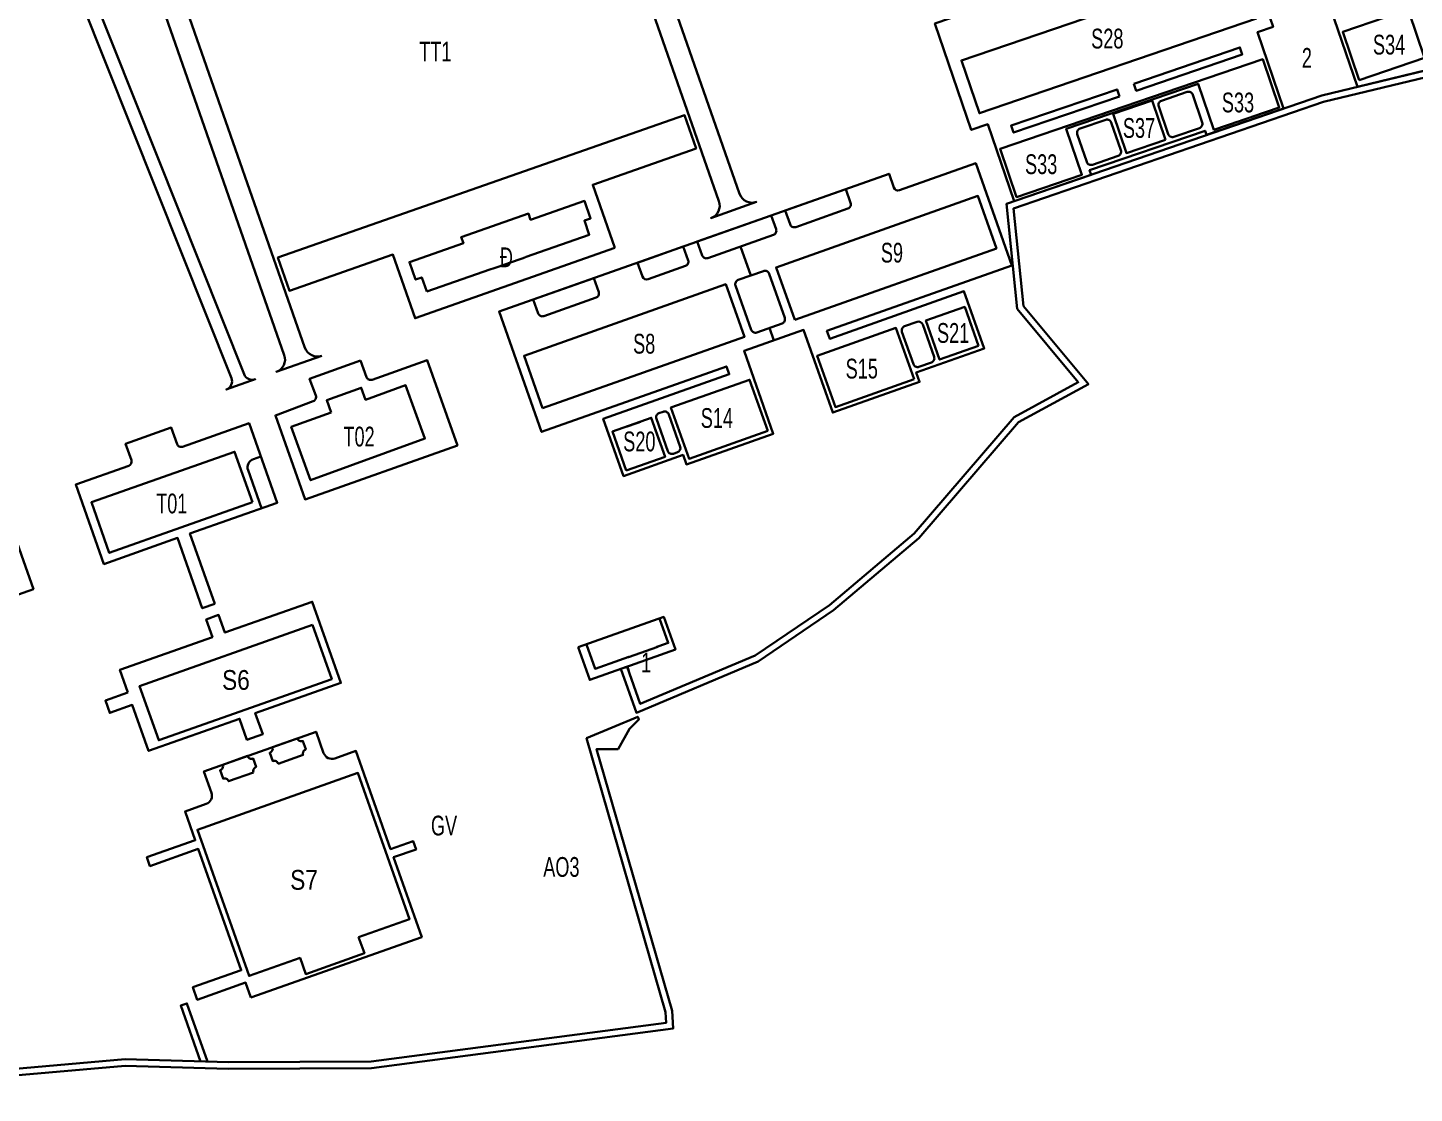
# Model space of a CAD drawing. Header units: inches. Extents: x 496359 to 501064, y 2374078 to 2377203.
# Drawn here: x 500499 to 500814.8, y 2374279.2 to 2374521.8 of the extents above; entities that cross this region are included whole.
import ezdxf
from ezdxf.enums import TextEntityAlignment as Align

# ---------------------------------------------------------------- set-up
doc = ezdxf.new("R2010")
doc.units = ezdxf.units.IN
doc.header["$MEASUREMENT"] = 0
for name, color, linetype, lineweight in [('EG Text2', 7, 'Continuous', 18), ('ISO', 252, 'Continuous', 20), ('LC Net dam 1', 30, 'Continuous', 30)]:
    doc.layers.add(name, color=color, linetype=linetype, lineweight=lineweight)
doc.styles.add('EG Hai', font='')
doc.styles.get('EG Hai').set_extended_font_data('.VnArial NarrowH')

msp = doc.modelspace()

# ---------------------------------------------------------------- linework, layer by layer
at = {"layer": 'LC Net dam 1'}
for p, q in [((500663.67, 2374465.37), (500661.34, 2374471.97)), ((500667.9, 2374453.42), (500668.9, 2374450.59))]:
    msp.add_line(p, q, dxfattribs=at)
for points in [[(500501.63, 2374544.05), (500510.13, 2374547.02, 0.426859), (500508.33, 2374543.08), (500548.28, 2374442.89, 0.402717), (500550.8, 2374441.74), (500544.2, 2374439.4, 0.425805), (500545.39, 2374442.03), (500505.4, 2374542.33, 0.40168)], [(500685.28, 2374485.06), (500671.49, 2374480.18), (500672.61, 2374477.02, 0.414214), (500673.89, 2374476.41), (500685.79, 2374480.62, 0.414214), (500686.4, 2374481.9)], [(500668.31, 2374479.06), (500651.47, 2374473.1), (500652.59, 2374469.94, 0.414214), (500653.86, 2374469.33), (500668.82, 2374474.62, 0.414214), (500669.43, 2374475.89)], [(500648.28, 2374471.97), (500637.87, 2374468.29), (500639, 2374465.13, 0.413623), (500640.27, 2374464.52), (500648.79, 2374467.54, 0.414214), (500649.4, 2374468.81)], [(500665.03, 2374452.4), (500670.78, 2374454.44, 0.414214), (500671.39, 2374455.71), (500667.83, 2374465.78, 0.414214), (500666.55, 2374466.39), (500660.8, 2374464.36, 0.414214), (500660.19, 2374463.08), (500663.75, 2374453.01, 0.414214)], [(500627.92, 2374464.77), (500614.13, 2374459.9), (500615.25, 2374456.73, 0.414214), (500616.53, 2374456.13), (500628.43, 2374460.33, 0.414214), (500629.04, 2374461.61)], [(500556.06, 2374354.22, 0.414214), (500554.79, 2374354.83), (500554.12, 2374356.72, 0.414214), (500554.73, 2374357.99), (500560.39, 2374360, 0.414214), (500561.66, 2374359.39), (500562.33, 2374357.5, 0.414214), (500561.72, 2374356.22)], [(500550.41, 2374352.22, -0.414214), (500551.02, 2374353.5), (500550.35, 2374355.38, -0.414214), (500549.07, 2374355.99), (500543.42, 2374353.99, -0.414214), (500542.81, 2374352.72), (500543.47, 2374350.83, -0.414214), (500544.75, 2374350.22)]]:
    msp.add_lwpolyline(points, format="xyb", close=True, dxfattribs=at)
msp.add_lwpolyline([(500460.5, 2374506.48), (500500.29, 2374393.98), (500463.64, 2374381.01), (500450.08, 2374419.34), (500450.93, 2374419.64), (500424.7, 2374493.81)], close=True, dxfattribs=at)
msp.add_lwpolyline([(500552.24, 2374412.37), (500549.18, 2374421.03, -0.414401), (500550.4, 2374423.58), (500552.08, 2374424.17)], format="xyb", dxfattribs=at)
msp.add_lwpolyline([(500538.33, 2374286.44), (500533.83, 2374299.16), (500535.24, 2374299.66), (500539.93, 2374286.39)], dxfattribs=at)

# ---------------------------------------------------------------- wipeouts: each hides what was drawn before it
at = {"ltscale": 500}
for points, z in [([(500741.95, 2374516.38), (500741.48, 2374516.93), (500741.23, 2374517.33), (500740.99, 2374517.82), (500740.82, 2374518.35), (500740.73, 2374518.84), (500740.7, 2374519.28), (500740.72, 2374519.81), (500740.78, 2374520.21), (500740.94, 2374520.79), (500741.06, 2374521.1), (500741.29, 2374521.53), (500741.55, 2374521.93), (500741.93, 2374522.37), (500742.34, 2374522.73), (500742.81, 2374523.04), (500743.26, 2374523.27), (500743.7, 2374523.43), (500744.09, 2374523.53), (500744.6, 2374523.6), (500745.03, 2374523.62), (500745.45, 2374523.59), (500745.99, 2374523.49), (500746.4, 2374523.36), (500746.78, 2374523.2), (500747.37, 2374522.85), (500747.63, 2374522.65), (500747.93, 2374522.38), (500748.18, 2374522.11), (500748.44, 2374521.76), (500748.69, 2374521.35), (500748.85, 2374521.01), (500748.98, 2374520.65), (500749.09, 2374520.2), (500749.15, 2374519.8), (500749.17, 2374519.22), (500749.11, 2374518.67), (500749.02, 2374518.23), (500748.9, 2374517.88), (500748.7, 2374517.44), (500748.48, 2374517.06), (500748.28, 2374516.77), (500747.94, 2374516.39), (500747.68, 2374516.15), (500747.27, 2374515.84), (500746.99, 2374515.67), (500746.74, 2374515.54), (500746.43, 2374515.42), (500746.09, 2374515.3), (500745.75, 2374515.22), (500745.41, 2374515.17), (500745.05, 2374515.14), (500744.77, 2374515.14), (500744.33, 2374515.18), (500743.97, 2374515.25), (500743.56, 2374515.37), (500743.17, 2374515.53), (500742.69, 2374515.78), (500742.47, 2374515.93), (500742.17, 2374516.17)], -316.38), ([(500588.92, 2374513.42), (500588.45, 2374513.97), (500588.2, 2374514.37), (500587.97, 2374514.87), (500587.8, 2374515.39), (500587.71, 2374515.89), (500587.67, 2374516.33), (500587.69, 2374516.85), (500587.75, 2374517.26), (500587.91, 2374517.83), (500588.04, 2374518.15), (500588.26, 2374518.58), (500588.53, 2374518.98), (500588.91, 2374519.42), (500589.31, 2374519.77), (500589.78, 2374520.09), (500590.24, 2374520.32), (500590.67, 2374520.48), (500591.07, 2374520.58), (500591.57, 2374520.65), (500592.01, 2374520.66), (500592.42, 2374520.63), (500592.96, 2374520.53), (500593.37, 2374520.4), (500593.75, 2374520.24), (500594.34, 2374519.9), (500594.6, 2374519.7), (500594.9, 2374519.43), (500595.15, 2374519.15), (500595.42, 2374518.8), (500595.66, 2374518.39), (500595.82, 2374518.05), (500595.95, 2374517.7), (500596.07, 2374517.25), (500596.13, 2374516.85), (500596.14, 2374516.27), (500596.09, 2374515.71), (500595.99, 2374515.28), (500595.87, 2374514.93), (500595.68, 2374514.48), (500595.46, 2374514.11), (500595.25, 2374513.82), (500594.91, 2374513.44), (500594.65, 2374513.19), (500594.24, 2374512.89), (500593.96, 2374512.72), (500593.71, 2374512.59), (500593.41, 2374512.46), (500593.06, 2374512.35), (500592.73, 2374512.27), (500592.38, 2374512.21), (500592.03, 2374512.19), (500591.74, 2374512.19), (500591.31, 2374512.23), (500590.94, 2374512.3), (500590.54, 2374512.42), (500590.14, 2374512.57), (500589.67, 2374512.83), (500589.45, 2374512.98), (500589.14, 2374513.22)], -292.38), ([(500806.11, 2374515), (500805.65, 2374515.55), (500805.39, 2374515.95), (500805.16, 2374516.44), (500804.99, 2374516.97), (500804.9, 2374517.46), (500804.86, 2374517.9), (500804.88, 2374518.43), (500804.95, 2374518.83), (500805.1, 2374519.41), (500805.23, 2374519.72), (500805.45, 2374520.15), (500805.72, 2374520.55), (500806.1, 2374520.99), (500806.5, 2374521.35), (500806.97, 2374521.66), (500807.43, 2374521.89), (500807.86, 2374522.05), (500808.26, 2374522.15), (500808.77, 2374522.22), (500809.2, 2374522.24), (500809.61, 2374522.21), (500810.15, 2374522.1), (500810.56, 2374521.98), (500810.95, 2374521.81), (500811.53, 2374521.47), (500811.79, 2374521.27), (500812.09, 2374521), (500812.35, 2374520.73), (500812.61, 2374520.38), (500812.86, 2374519.96), (500813.02, 2374519.62), (500813.14, 2374519.27), (500813.26, 2374518.82), (500813.32, 2374518.42), (500813.34, 2374517.84), (500813.28, 2374517.29), (500813.18, 2374516.85), (500813.07, 2374516.5), (500812.87, 2374516.06), (500812.65, 2374515.68), (500812.44, 2374515.39), (500812.1, 2374515.01), (500811.84, 2374514.77), (500811.43, 2374514.46), (500811.15, 2374514.29), (500810.9, 2374514.16), (500810.6, 2374514.03), (500810.25, 2374513.92), (500809.92, 2374513.84), (500809.57, 2374513.79), (500809.22, 2374513.76), (500808.93, 2374513.76), (500808.5, 2374513.8), (500808.13, 2374513.87), (500807.73, 2374513.99), (500807.34, 2374514.15), (500806.86, 2374514.4), (500806.64, 2374514.55), (500806.33, 2374514.79)], -316.38), ([(500787.4, 2374511.99), (500786.93, 2374512.54), (500786.68, 2374512.94), (500786.45, 2374513.43), (500786.28, 2374513.96), (500786.18, 2374514.45), (500786.15, 2374514.89), (500786.17, 2374515.42), (500786.23, 2374515.82), (500786.39, 2374516.4), (500786.52, 2374516.71), (500786.74, 2374517.15), (500787, 2374517.54), (500787.38, 2374517.98), (500787.79, 2374518.34), (500788.26, 2374518.66), (500788.72, 2374518.89), (500789.15, 2374519.04), (500789.55, 2374519.14), (500790.05, 2374519.22), (500790.48, 2374519.23), (500790.9, 2374519.2), (500791.44, 2374519.1), (500791.85, 2374518.97), (500792.23, 2374518.81), (500792.82, 2374518.46), (500793.08, 2374518.26), (500793.38, 2374517.99), (500793.63, 2374517.72), (500793.9, 2374517.37), (500794.14, 2374516.96), (500794.3, 2374516.62), (500794.43, 2374516.27), (500794.55, 2374515.81), (500794.61, 2374515.41), (500794.62, 2374514.83), (500794.57, 2374514.28), (500794.47, 2374513.85), (500794.35, 2374513.49), (500794.16, 2374513.05), (500793.94, 2374512.67), (500793.73, 2374512.38), (500793.39, 2374512), (500793.13, 2374511.76), (500792.72, 2374511.45), (500792.44, 2374511.28), (500792.19, 2374511.16), (500791.89, 2374511.03), (500791.54, 2374510.91), (500791.21, 2374510.83), (500790.86, 2374510.78), (500790.51, 2374510.75), (500790.22, 2374510.76), (500789.79, 2374510.8), (500789.42, 2374510.86), (500789.02, 2374510.98), (500788.62, 2374511.14), (500788.15, 2374511.39), (500787.93, 2374511.54), (500787.62, 2374511.78)], -292.38), ([(500771.71, 2374501.82), (500771.24, 2374502.37), (500770.99, 2374502.77), (500770.76, 2374503.27), (500770.59, 2374503.8), (500770.5, 2374504.29), (500770.46, 2374504.73), (500770.48, 2374505.26), (500770.54, 2374505.66), (500770.7, 2374506.23), (500770.83, 2374506.55), (500771.05, 2374506.98), (500771.32, 2374507.38), (500771.7, 2374507.82), (500772.1, 2374508.18), (500772.57, 2374508.49), (500773.03, 2374508.72), (500773.46, 2374508.88), (500773.86, 2374508.98), (500774.36, 2374509.05), (500774.8, 2374509.06), (500775.21, 2374509.03), (500775.75, 2374508.93), (500776.16, 2374508.81), (500776.54, 2374508.64), (500777.13, 2374508.3), (500777.39, 2374508.1), (500777.69, 2374507.83), (500777.94, 2374507.55), (500778.21, 2374507.2), (500778.45, 2374506.79), (500778.61, 2374506.45), (500778.74, 2374506.1), (500778.86, 2374505.65), (500778.92, 2374505.25), (500778.94, 2374504.67), (500778.88, 2374504.12), (500778.78, 2374503.68), (500778.67, 2374503.33), (500778.47, 2374502.89), (500778.25, 2374502.51), (500778.04, 2374502.22), (500777.7, 2374501.84), (500777.44, 2374501.59), (500777.03, 2374501.29), (500776.75, 2374501.12), (500776.5, 2374500.99), (500776.2, 2374500.86), (500775.85, 2374500.75), (500775.52, 2374500.67), (500775.17, 2374500.62), (500774.82, 2374500.59), (500774.53, 2374500.59), (500774.1, 2374500.63), (500773.73, 2374500.7), (500773.33, 2374500.82), (500772.93, 2374500.97), (500772.46, 2374501.23), (500772.24, 2374501.38), (500771.93, 2374501.62)], -24), ([(500749.16, 2374496.02), (500748.7, 2374496.57), (500748.45, 2374496.97), (500748.21, 2374497.46), (500748.04, 2374497.99), (500747.95, 2374498.48), (500747.92, 2374498.92), (500747.94, 2374499.45), (500748, 2374499.85), (500748.16, 2374500.43), (500748.28, 2374500.74), (500748.5, 2374501.18), (500748.77, 2374501.57), (500749.15, 2374502.01), (500749.55, 2374502.37), (500750.03, 2374502.69), (500750.48, 2374502.92), (500750.92, 2374503.08), (500751.31, 2374503.18), (500751.82, 2374503.25), (500752.25, 2374503.26), (500752.66, 2374503.23), (500753.2, 2374503.13), (500753.61, 2374503), (500754, 2374502.84), (500754.59, 2374502.49), (500754.85, 2374502.29), (500755.14, 2374502.02), (500755.4, 2374501.75), (500755.66, 2374501.4), (500755.91, 2374500.99), (500756.07, 2374500.65), (500756.19, 2374500.3), (500756.31, 2374499.84), (500756.37, 2374499.44), (500756.39, 2374498.86), (500756.33, 2374498.31), (500756.23, 2374497.88), (500756.12, 2374497.53), (500755.92, 2374497.08), (500755.7, 2374496.7), (500755.49, 2374496.41), (500755.16, 2374496.03), (500754.89, 2374495.79), (500754.49, 2374495.48), (500754.21, 2374495.31), (500753.96, 2374495.19), (500753.65, 2374495.06), (500753.3, 2374494.94), (500752.97, 2374494.86), (500752.62, 2374494.81), (500752.27, 2374494.78), (500751.98, 2374494.79), (500751.55, 2374494.83), (500751.19, 2374494.89), (500750.78, 2374495.01), (500750.39, 2374495.17), (500749.91, 2374495.43), (500749.69, 2374495.57), (500749.38, 2374495.81)], -292.38), ([(500726.88, 2374487.77), (500726.42, 2374488.32), (500726.17, 2374488.73), (500725.93, 2374489.22), (500725.76, 2374489.75), (500725.67, 2374490.24), (500725.64, 2374490.68), (500725.66, 2374491.21), (500725.72, 2374491.61), (500725.88, 2374492.19), (500726, 2374492.5), (500726.23, 2374492.93), (500726.49, 2374493.33), (500726.87, 2374493.77), (500727.28, 2374494.13), (500727.75, 2374494.44), (500728.2, 2374494.67), (500728.64, 2374494.83), (500729.03, 2374494.93), (500729.54, 2374495), (500729.97, 2374495.01), (500730.38, 2374494.99), (500730.92, 2374494.88), (500731.34, 2374494.76), (500731.72, 2374494.59), (500732.31, 2374494.25), (500732.57, 2374494.05), (500732.86, 2374493.78), (500733.12, 2374493.51), (500733.38, 2374493.16), (500733.63, 2374492.74), (500733.79, 2374492.4), (500733.92, 2374492.05), (500734.03, 2374491.6), (500734.09, 2374491.2), (500734.11, 2374490.62), (500734.05, 2374490.07), (500733.96, 2374489.63), (500733.84, 2374489.28), (500733.64, 2374488.84), (500733.42, 2374488.46), (500733.22, 2374488.17), (500732.88, 2374487.79), (500732.62, 2374487.55), (500732.21, 2374487.24), (500731.93, 2374487.07), (500731.68, 2374486.94), (500731.37, 2374486.81), (500731.03, 2374486.7), (500730.69, 2374486.62), (500730.34, 2374486.57), (500729.99, 2374486.54), (500729.71, 2374486.54), (500729.27, 2374486.58), (500728.91, 2374486.65), (500728.5, 2374486.77), (500728.11, 2374486.93), (500727.63, 2374487.18), (500727.41, 2374487.33), (500727.11, 2374487.57)], -24), ([(500605.09, 2374466.57), (500604.62, 2374467.12), (500604.37, 2374467.52), (500604.14, 2374468.01), (500603.97, 2374468.54), (500603.87, 2374469.03), (500603.84, 2374469.47), (500603.86, 2374470), (500603.92, 2374470.41), (500604.08, 2374470.98), (500604.2, 2374471.29), (500604.43, 2374471.73), (500604.69, 2374472.12), (500605.07, 2374472.56), (500605.48, 2374472.92), (500605.95, 2374473.24), (500606.4, 2374473.47), (500606.84, 2374473.63), (500607.23, 2374473.73), (500607.74, 2374473.8), (500608.17, 2374473.81), (500608.59, 2374473.78), (500609.13, 2374473.68), (500609.54, 2374473.55), (500609.92, 2374473.39), (500610.51, 2374473.04), (500610.77, 2374472.85), (500611.07, 2374472.58), (500611.32, 2374472.3), (500611.58, 2374471.95), (500611.83, 2374471.54), (500611.99, 2374471.2), (500612.12, 2374470.85), (500612.23, 2374470.4), (500612.29, 2374469.99), (500612.31, 2374469.41), (500612.25, 2374468.86), (500612.16, 2374468.43), (500612.04, 2374468.08), (500611.84, 2374467.63), (500611.62, 2374467.25), (500611.42, 2374466.97), (500611.08, 2374466.58), (500610.82, 2374466.34), (500610.41, 2374466.03), (500610.13, 2374465.87), (500609.88, 2374465.74), (500609.58, 2374465.61), (500609.23, 2374465.49), (500608.89, 2374465.41), (500608.55, 2374465.36), (500608.2, 2374465.34), (500607.91, 2374465.34), (500607.47, 2374465.38), (500607.11, 2374465.45), (500606.7, 2374465.56), (500606.31, 2374465.72), (500605.83, 2374465.98), (500605.61, 2374466.12), (500605.31, 2374466.36)], -317.03), ([(500693, 2374467.34), (500692.54, 2374467.89), (500692.29, 2374468.29), (500692.05, 2374468.79), (500691.88, 2374469.32), (500691.79, 2374469.81), (500691.76, 2374470.25), (500691.78, 2374470.78), (500691.84, 2374471.18), (500692, 2374471.75), (500692.12, 2374472.07), (500692.35, 2374472.5), (500692.61, 2374472.9), (500692.99, 2374473.34), (500693.4, 2374473.7), (500693.87, 2374474.01), (500694.32, 2374474.24), (500694.76, 2374474.4), (500695.15, 2374474.5), (500695.66, 2374474.57), (500696.09, 2374474.58), (500696.5, 2374474.55), (500697.04, 2374474.45), (500697.46, 2374474.33), (500697.84, 2374474.16), (500698.43, 2374473.82), (500698.69, 2374473.62), (500698.98, 2374473.35), (500699.24, 2374473.07), (500699.5, 2374472.72), (500699.75, 2374472.31), (500699.91, 2374471.97), (500700.04, 2374471.62), (500700.15, 2374471.17), (500700.21, 2374470.77), (500700.23, 2374470.19), (500700.17, 2374469.64), (500700.08, 2374469.2), (500699.96, 2374468.85), (500699.76, 2374468.41), (500699.54, 2374468.03), (500699.34, 2374467.74), (500699, 2374467.36), (500698.74, 2374467.11), (500698.33, 2374466.81), (500698.05, 2374466.64), (500697.8, 2374466.51), (500697.49, 2374466.38), (500697.15, 2374466.27), (500696.81, 2374466.19), (500696.46, 2374466.13), (500696.11, 2374466.11), (500695.83, 2374466.11), (500695.39, 2374466.15), (500695.03, 2374466.22), (500694.62, 2374466.34), (500694.23, 2374466.49), (500693.75, 2374466.75), (500693.53, 2374466.9), (500693.23, 2374467.14)], -266.72), ([(500706.84, 2374449.35), (500706.37, 2374449.9), (500706.12, 2374450.3), (500705.89, 2374450.79), (500705.72, 2374451.32), (500705.62, 2374451.81), (500705.59, 2374452.25), (500705.61, 2374452.78), (500705.67, 2374453.19), (500705.83, 2374453.76), (500705.95, 2374454.07), (500706.18, 2374454.51), (500706.44, 2374454.9), (500706.82, 2374455.34), (500707.23, 2374455.7), (500707.7, 2374456.02), (500708.16, 2374456.25), (500708.59, 2374456.41), (500708.98, 2374456.51), (500709.49, 2374456.58), (500709.92, 2374456.59), (500710.34, 2374456.56), (500710.88, 2374456.46), (500711.29, 2374456.33), (500711.67, 2374456.17), (500712.26, 2374455.82), (500712.52, 2374455.63), (500712.82, 2374455.36), (500713.07, 2374455.08), (500713.34, 2374454.73), (500713.58, 2374454.32), (500713.74, 2374453.98), (500713.87, 2374453.63), (500713.98, 2374453.17), (500714.04, 2374452.77), (500714.06, 2374452.19), (500714.01, 2374451.64), (500713.91, 2374451.21), (500713.79, 2374450.86), (500713.59, 2374450.41), (500713.37, 2374450.03), (500713.17, 2374449.75), (500712.83, 2374449.36), (500712.57, 2374449.12), (500712.16, 2374448.81), (500711.88, 2374448.64), (500711.63, 2374448.52), (500711.33, 2374448.39), (500710.98, 2374448.27), (500710.64, 2374448.19), (500710.3, 2374448.14), (500709.95, 2374448.12), (500709.66, 2374448.12), (500709.22, 2374448.16), (500708.86, 2374448.23), (500708.46, 2374448.34), (500708.06, 2374448.5), (500707.58, 2374448.76), (500707.36, 2374448.9), (500707.06, 2374449.14)], -292.38), ([(500636.47, 2374446.9), (500636.01, 2374447.45), (500635.75, 2374447.85), (500635.52, 2374448.35), (500635.35, 2374448.87), (500635.26, 2374449.37), (500635.22, 2374449.81), (500635.25, 2374450.33), (500635.31, 2374450.74), (500635.46, 2374451.31), (500635.59, 2374451.63), (500635.81, 2374452.06), (500636.08, 2374452.46), (500636.46, 2374452.9), (500636.86, 2374453.25), (500637.33, 2374453.57), (500637.79, 2374453.8), (500638.23, 2374453.96), (500638.62, 2374454.06), (500639.13, 2374454.13), (500639.56, 2374454.14), (500639.97, 2374454.11), (500640.51, 2374454.01), (500640.92, 2374453.88), (500641.31, 2374453.72), (500641.89, 2374453.38), (500642.15, 2374453.18), (500642.45, 2374452.91), (500642.71, 2374452.63), (500642.97, 2374452.28), (500643.22, 2374451.87), (500643.38, 2374451.53), (500643.5, 2374451.18), (500643.62, 2374450.73), (500643.68, 2374450.33), (500643.7, 2374449.75), (500643.64, 2374449.2), (500643.54, 2374448.76), (500643.43, 2374448.41), (500643.23, 2374447.96), (500643.01, 2374447.59), (500642.8, 2374447.3), (500642.47, 2374446.92), (500642.2, 2374446.67), (500641.79, 2374446.37), (500641.51, 2374446.2), (500641.26, 2374446.07), (500640.96, 2374445.94), (500640.61, 2374445.83), (500640.28, 2374445.75), (500639.93, 2374445.69), (500639.58, 2374445.67), (500639.29, 2374445.67), (500638.86, 2374445.71), (500638.5, 2374445.78), (500638.09, 2374445.9), (500637.7, 2374446.05), (500637.22, 2374446.31), (500637, 2374446.46), (500636.69, 2374446.7)], -292.38), ([(500686.03, 2374441.23), (500685.56, 2374441.78), (500685.31, 2374442.18), (500685.08, 2374442.68), (500684.91, 2374443.2), (500684.81, 2374443.7), (500684.78, 2374444.14), (500684.8, 2374444.67), (500684.86, 2374445.07), (500685.02, 2374445.64), (500685.14, 2374445.96), (500685.37, 2374446.39), (500685.63, 2374446.79), (500686.01, 2374447.23), (500686.42, 2374447.58), (500686.89, 2374447.9), (500687.34, 2374448.13), (500687.78, 2374448.29), (500688.17, 2374448.39), (500688.68, 2374448.46), (500689.11, 2374448.47), (500689.53, 2374448.44), (500690.07, 2374448.34), (500690.48, 2374448.21), (500690.86, 2374448.05), (500691.45, 2374447.71), (500691.71, 2374447.51), (500692.01, 2374447.24), (500692.26, 2374446.96), (500692.52, 2374446.61), (500692.77, 2374446.2), (500692.93, 2374445.86), (500693.06, 2374445.51), (500693.17, 2374445.06), (500693.23, 2374444.66), (500693.25, 2374444.08), (500693.19, 2374443.53), (500693.1, 2374443.09), (500692.98, 2374442.74), (500692.78, 2374442.3), (500692.56, 2374441.92), (500692.36, 2374441.63), (500692.02, 2374441.25), (500691.76, 2374441), (500691.35, 2374440.7), (500691.07, 2374440.53), (500690.82, 2374440.4), (500690.52, 2374440.27), (500690.17, 2374440.16), (500689.83, 2374440.08), (500689.49, 2374440.02), (500689.14, 2374440), (500688.85, 2374440), (500688.41, 2374440.04), (500688.05, 2374440.11), (500687.64, 2374440.23), (500687.25, 2374440.38), (500686.77, 2374440.64), (500686.55, 2374440.79), (500686.25, 2374441.03)], -316.38), ([(500653.03, 2374429.99), (500652.56, 2374430.54), (500652.31, 2374430.94), (500652.08, 2374431.44), (500651.91, 2374431.97), (500651.81, 2374432.46), (500651.78, 2374432.9), (500651.8, 2374433.43), (500651.86, 2374433.83), (500652.02, 2374434.41), (500652.14, 2374434.72), (500652.37, 2374435.15), (500652.63, 2374435.55), (500653.01, 2374435.99), (500653.42, 2374436.35), (500653.89, 2374436.66), (500654.35, 2374436.89), (500654.78, 2374437.05), (500655.17, 2374437.15), (500655.68, 2374437.22), (500656.11, 2374437.23), (500656.53, 2374437.21), (500657.07, 2374437.1), (500657.48, 2374436.98), (500657.86, 2374436.81), (500658.45, 2374436.47), (500658.71, 2374436.27), (500659.01, 2374436), (500659.26, 2374435.73), (500659.53, 2374435.38), (500659.77, 2374434.96), (500659.93, 2374434.62), (500660.06, 2374434.27), (500660.17, 2374433.82), (500660.23, 2374433.42), (500660.25, 2374432.84), (500660.2, 2374432.29), (500660.1, 2374431.85), (500659.98, 2374431.5), (500659.78, 2374431.06), (500659.56, 2374430.68), (500659.36, 2374430.39), (500659.02, 2374430.01), (500658.76, 2374429.77), (500658.35, 2374429.46), (500658.07, 2374429.29), (500657.82, 2374429.16), (500657.52, 2374429.03), (500657.17, 2374428.92), (500656.83, 2374428.84), (500656.49, 2374428.79), (500656.14, 2374428.76), (500655.85, 2374428.76), (500655.41, 2374428.8), (500655.05, 2374428.87), (500654.65, 2374428.99), (500654.25, 2374429.15), (500653.77, 2374429.4), (500653.55, 2374429.55), (500653.25, 2374429.79)], -292.38), ([(500571.54, 2374425.76), (500571.07, 2374426.31), (500570.82, 2374426.71), (500570.59, 2374427.21), (500570.42, 2374427.74), (500570.32, 2374428.23), (500570.29, 2374428.67), (500570.31, 2374429.2), (500570.37, 2374429.6), (500570.53, 2374430.17), (500570.66, 2374430.49), (500570.88, 2374430.92), (500571.15, 2374431.32), (500571.53, 2374431.76), (500571.93, 2374432.11), (500572.4, 2374432.43), (500572.86, 2374432.66), (500573.29, 2374432.82), (500573.69, 2374432.92), (500574.19, 2374432.99), (500574.63, 2374433), (500575.04, 2374432.97), (500575.58, 2374432.87), (500575.99, 2374432.74), (500576.37, 2374432.58), (500576.96, 2374432.24), (500577.22, 2374432.04), (500577.52, 2374431.77), (500577.77, 2374431.49), (500578.04, 2374431.14), (500578.28, 2374430.73), (500578.44, 2374430.39), (500578.57, 2374430.04), (500578.69, 2374429.59), (500578.75, 2374429.19), (500578.76, 2374428.61), (500578.71, 2374428.06), (500578.61, 2374427.62), (500578.49, 2374427.27), (500578.3, 2374426.83), (500578.08, 2374426.45), (500577.87, 2374426.16), (500577.53, 2374425.78), (500577.27, 2374425.53), (500576.86, 2374425.23), (500576.58, 2374425.06), (500576.33, 2374424.93), (500576.03, 2374424.8), (500575.68, 2374424.69), (500575.35, 2374424.61), (500575, 2374424.55), (500574.65, 2374424.53), (500574.36, 2374424.53), (500573.93, 2374424.57), (500573.56, 2374424.64), (500573.16, 2374424.76), (500572.76, 2374424.91), (500572.29, 2374425.17), (500572.07, 2374425.32), (500571.76, 2374425.56)], -292.38), ([(500635.38, 2374424.65), (500634.91, 2374425.2), (500634.66, 2374425.6), (500634.43, 2374426.09), (500634.26, 2374426.62), (500634.17, 2374427.12), (500634.13, 2374427.56), (500634.15, 2374428.08), (500634.21, 2374428.49), (500634.37, 2374429.06), (500634.5, 2374429.38), (500634.72, 2374429.81), (500634.99, 2374430.21), (500635.37, 2374430.64), (500635.77, 2374431), (500636.24, 2374431.32), (500636.7, 2374431.55), (500637.13, 2374431.71), (500637.53, 2374431.81), (500638.03, 2374431.88), (500638.47, 2374431.89), (500638.88, 2374431.86), (500639.42, 2374431.76), (500639.83, 2374431.63), (500640.21, 2374431.47), (500640.8, 2374431.12), (500641.06, 2374430.93), (500641.36, 2374430.66), (500641.61, 2374430.38), (500641.88, 2374430.03), (500642.12, 2374429.62), (500642.28, 2374429.28), (500642.41, 2374428.93), (500642.53, 2374428.48), (500642.59, 2374428.07), (500642.6, 2374427.49), (500642.55, 2374426.94), (500642.45, 2374426.51), (500642.33, 2374426.16), (500642.14, 2374425.71), (500641.92, 2374425.33), (500641.71, 2374425.05), (500641.37, 2374424.66), (500641.11, 2374424.42), (500640.7, 2374424.11), (500640.42, 2374423.95), (500640.17, 2374423.82), (500639.87, 2374423.69), (500639.52, 2374423.57), (500639.19, 2374423.49), (500638.84, 2374423.44), (500638.49, 2374423.42), (500638.2, 2374423.42), (500637.77, 2374423.46), (500637.4, 2374423.53), (500637, 2374423.64), (500636.6, 2374423.8), (500636.13, 2374424.06), (500635.91, 2374424.2), (500635.6, 2374424.44)], -292.38), ([(500528.89, 2374410.54), (500528.42, 2374411.09), (500528.17, 2374411.49), (500527.94, 2374411.98), (500527.77, 2374412.51), (500527.67, 2374413), (500527.64, 2374413.44), (500527.66, 2374413.97), (500527.72, 2374414.37), (500527.88, 2374414.95), (500528.01, 2374415.26), (500528.23, 2374415.7), (500528.49, 2374416.09), (500528.87, 2374416.53), (500529.28, 2374416.89), (500529.75, 2374417.21), (500530.21, 2374417.43), (500530.64, 2374417.59), (500531.04, 2374417.69), (500531.54, 2374417.76), (500531.98, 2374417.78), (500532.39, 2374417.75), (500532.93, 2374417.65), (500533.34, 2374417.52), (500533.72, 2374417.36), (500534.31, 2374417.01), (500534.57, 2374416.81), (500534.87, 2374416.54), (500535.12, 2374416.27), (500535.39, 2374415.92), (500535.63, 2374415.51), (500535.79, 2374415.17), (500535.92, 2374414.81), (500536.04, 2374414.36), (500536.1, 2374413.96), (500536.11, 2374413.38), (500536.06, 2374412.83), (500535.96, 2374412.4), (500535.84, 2374412.04), (500535.65, 2374411.6), (500535.43, 2374411.22), (500535.22, 2374410.93), (500534.88, 2374410.55), (500534.62, 2374410.31), (500534.21, 2374410), (500533.93, 2374409.83), (500533.68, 2374409.7), (500533.38, 2374409.58), (500533.03, 2374409.46), (500532.7, 2374409.38), (500532.35, 2374409.33), (500532, 2374409.3), (500531.71, 2374409.31), (500531.28, 2374409.34), (500530.91, 2374409.41), (500530.51, 2374409.53), (500530.11, 2374409.69), (500529.64, 2374409.94), (500529.42, 2374410.09), (500529.11, 2374410.33)], -318.72), ([(500636.92, 2374374.34), (500636.45, 2374374.89), (500636.2, 2374375.29), (500635.97, 2374375.78), (500635.8, 2374376.31), (500635.7, 2374376.8), (500635.67, 2374377.24), (500635.69, 2374377.77), (500635.75, 2374378.17), (500635.91, 2374378.75), (500636.04, 2374379.06), (500636.26, 2374379.49), (500636.52, 2374379.89), (500636.9, 2374380.33), (500637.31, 2374380.69), (500637.78, 2374381), (500638.24, 2374381.23), (500638.67, 2374381.39), (500639.07, 2374381.49), (500639.57, 2374381.56), (500640.01, 2374381.58), (500640.42, 2374381.55), (500640.96, 2374381.45), (500641.37, 2374381.32), (500641.75, 2374381.16), (500642.34, 2374380.81), (500642.6, 2374380.61), (500642.9, 2374380.34), (500643.15, 2374380.07), (500643.42, 2374379.72), (500643.66, 2374379.31), (500643.82, 2374378.96), (500643.95, 2374378.61), (500644.07, 2374378.16), (500644.13, 2374377.76), (500644.14, 2374377.18), (500644.09, 2374376.63), (500643.99, 2374376.19), (500643.87, 2374375.84), (500643.68, 2374375.4), (500643.46, 2374375.02), (500643.25, 2374374.73), (500642.91, 2374374.35), (500642.65, 2374374.11), (500642.24, 2374373.8), (500641.96, 2374373.63), (500641.71, 2374373.5), (500641.41, 2374373.37), (500641.06, 2374373.26), (500640.73, 2374373.18), (500640.38, 2374373.13), (500640.03, 2374373.1), (500639.74, 2374373.1), (500639.31, 2374373.14), (500638.94, 2374373.21), (500638.54, 2374373.33), (500638.14, 2374373.49), (500637.67, 2374373.74), (500637.45, 2374373.89), (500637.14, 2374374.13)], -24), ([(500543.5, 2374370.35), (500543.04, 2374370.9), (500542.78, 2374371.3), (500542.55, 2374371.8), (500542.38, 2374372.32), (500542.29, 2374372.82), (500542.26, 2374373.26), (500542.28, 2374373.78), (500542.34, 2374374.19), (500542.49, 2374374.76), (500542.62, 2374375.08), (500542.84, 2374375.51), (500543.11, 2374375.91), (500543.49, 2374376.35), (500543.89, 2374376.7), (500544.36, 2374377.02), (500544.82, 2374377.25), (500545.26, 2374377.41), (500545.65, 2374377.51), (500546.16, 2374377.58), (500546.59, 2374377.59), (500547, 2374377.56), (500547.54, 2374377.46), (500547.95, 2374377.33), (500548.34, 2374377.17), (500548.92, 2374376.83), (500549.18, 2374376.63), (500549.48, 2374376.36), (500549.74, 2374376.08), (500550, 2374375.73), (500550.25, 2374375.32), (500550.41, 2374374.98), (500550.53, 2374374.63), (500550.65, 2374374.18), (500550.71, 2374373.78), (500550.73, 2374373.2), (500550.67, 2374372.64), (500550.57, 2374372.21), (500550.46, 2374371.86), (500550.26, 2374371.41), (500550.04, 2374371.04), (500549.83, 2374370.75), (500549.5, 2374370.37), (500549.23, 2374370.12), (500548.82, 2374369.82), (500548.55, 2374369.65), (500548.29, 2374369.52), (500547.99, 2374369.39), (500547.64, 2374369.28), (500547.31, 2374369.2), (500546.96, 2374369.14), (500546.61, 2374369.12), (500546.32, 2374369.12), (500545.89, 2374369.16), (500545.53, 2374369.23), (500545.12, 2374369.35), (500544.73, 2374369.5), (500544.25, 2374369.76), (500544.03, 2374369.91), (500543.72, 2374370.15)], -242.09), ([(500590.9, 2374337.21), (500590.43, 2374337.76), (500590.18, 2374338.16), (500589.94, 2374338.65), (500589.77, 2374339.18), (500589.68, 2374339.67), (500589.65, 2374340.11), (500589.67, 2374340.64), (500589.73, 2374341.04), (500589.89, 2374341.62), (500590.01, 2374341.93), (500590.24, 2374342.37), (500590.5, 2374342.76), (500590.88, 2374343.2), (500591.29, 2374343.56), (500591.76, 2374343.88), (500592.21, 2374344.1), (500592.65, 2374344.26), (500593.04, 2374344.36), (500593.55, 2374344.44), (500593.98, 2374344.45), (500594.4, 2374344.42), (500594.94, 2374344.32), (500595.35, 2374344.19), (500595.73, 2374344.03), (500596.32, 2374343.68), (500596.58, 2374343.48), (500596.88, 2374343.21), (500597.13, 2374342.94), (500597.39, 2374342.59), (500597.64, 2374342.18), (500597.8, 2374341.84), (500597.93, 2374341.48), (500598.04, 2374341.03), (500598.1, 2374340.63), (500598.12, 2374340.05), (500598.06, 2374339.5), (500597.97, 2374339.07), (500597.85, 2374338.71), (500597.65, 2374338.27), (500597.43, 2374337.89), (500597.23, 2374337.6), (500596.89, 2374337.22), (500596.63, 2374336.98), (500596.22, 2374336.67), (500595.94, 2374336.5), (500595.69, 2374336.37), (500595.38, 2374336.25), (500595.04, 2374336.13), (500594.7, 2374336.05), (500594.36, 2374336), (500594, 2374335.97), (500593.72, 2374335.98), (500593.28, 2374336.02), (500592.92, 2374336.08), (500592.51, 2374336.2), (500592.12, 2374336.36), (500591.64, 2374336.61), (500591.42, 2374336.76), (500591.12, 2374337)], -292.38), ([(500617.62, 2374327.78), (500617.15, 2374328.33), (500616.9, 2374328.73), (500616.67, 2374329.22), (500616.5, 2374329.75), (500616.4, 2374330.24), (500616.37, 2374330.68), (500616.39, 2374331.21), (500616.45, 2374331.62), (500616.61, 2374332.19), (500616.74, 2374332.5), (500616.96, 2374332.94), (500617.22, 2374333.33), (500617.6, 2374333.77), (500618.01, 2374334.13), (500618.48, 2374334.45), (500618.94, 2374334.68), (500619.37, 2374334.84), (500619.77, 2374334.94), (500620.27, 2374335.01), (500620.71, 2374335.02), (500621.12, 2374334.99), (500621.66, 2374334.89), (500622.07, 2374334.76), (500622.45, 2374334.6), (500623.04, 2374334.25), (500623.3, 2374334.06), (500623.6, 2374333.79), (500623.85, 2374333.51), (500624.12, 2374333.16), (500624.36, 2374332.75), (500624.52, 2374332.41), (500624.65, 2374332.06), (500624.77, 2374331.6), (500624.83, 2374331.2), (500624.84, 2374330.62), (500624.79, 2374330.07), (500624.69, 2374329.64), (500624.57, 2374329.29), (500624.38, 2374328.84), (500624.16, 2374328.46), (500623.95, 2374328.18), (500623.61, 2374327.79), (500623.35, 2374327.55), (500622.94, 2374327.24), (500622.66, 2374327.07), (500622.41, 2374326.95), (500622.11, 2374326.82), (500621.76, 2374326.7), (500621.43, 2374326.62), (500621.08, 2374326.57), (500620.73, 2374326.55), (500620.44, 2374326.55), (500620.01, 2374326.59), (500619.64, 2374326.66), (500619.24, 2374326.77), (500618.84, 2374326.93), (500618.37, 2374327.19), (500618.15, 2374327.33), (500617.84, 2374327.57)], -292.38), ([(500559.02, 2374324.85), (500558.55, 2374325.4), (500558.3, 2374325.8), (500558.07, 2374326.29), (500557.9, 2374326.82), (500557.8, 2374327.31), (500557.77, 2374327.75), (500557.79, 2374328.28), (500557.85, 2374328.68), (500558.01, 2374329.26), (500558.14, 2374329.57), (500558.36, 2374330), (500558.62, 2374330.4), (500559, 2374330.84), (500559.41, 2374331.2), (500559.88, 2374331.51), (500560.34, 2374331.74), (500560.77, 2374331.9), (500561.17, 2374332), (500561.67, 2374332.07), (500562.1, 2374332.09), (500562.52, 2374332.06), (500563.06, 2374331.95), (500563.47, 2374331.83), (500563.85, 2374331.66), (500564.44, 2374331.32), (500564.7, 2374331.12), (500565, 2374330.85), (500565.25, 2374330.58), (500565.52, 2374330.23), (500565.76, 2374329.81), (500565.92, 2374329.47), (500566.05, 2374329.12), (500566.17, 2374328.67), (500566.22, 2374328.27), (500566.24, 2374327.69), (500566.19, 2374327.14), (500566.09, 2374326.7), (500565.97, 2374326.35), (500565.77, 2374325.91), (500565.56, 2374325.53), (500565.35, 2374325.24), (500565.01, 2374324.86), (500564.75, 2374324.62), (500564.34, 2374324.31), (500564.06, 2374324.14), (500563.81, 2374324.01), (500563.51, 2374323.88), (500563.16, 2374323.77), (500562.83, 2374323.69), (500562.48, 2374323.64), (500562.13, 2374323.61), (500561.84, 2374323.61), (500561.41, 2374323.65), (500561.04, 2374323.72), (500560.64, 2374323.84), (500560.24, 2374324), (500559.77, 2374324.25), (500559.55, 2374324.4), (500559.24, 2374324.64)], -292.38)]:
    msp.add_wipeout(points, dxfattribs=at).translate(0, 0, z).dxf.layer = 'ISO'

# ---------------------------------------------------------------- next in the draw order: linework, layer by layer
at = {"layer": 'LC Net dam 1'}
for points in [[(500565.97, 2374447.1), (500555.6, 2374443.44, 0.413168), (500557.43, 2374447.25), (500522.18, 2374548.06, 0.414214), (500518.36, 2374549.9), (500528.74, 2374553.53, 0.414214), (500526.9, 2374549.71), (500530.62, 2374539.05, 0.414214), (500534.45, 2374537.21), (500630.73, 2374570.88), (500661.13, 2374483.95, 0.41526), (500664.96, 2374482.12), (500654.59, 2374478.45, 0.413168), (500656.42, 2374482.27), (500628.65, 2374561.68, 0.414214), (500624.83, 2374563.52), (500536.1, 2374532.49, 0.414214), (500534.26, 2374528.67), (500562.13, 2374448.94, 0.41526)], [(500756.56, 2374503.88), (500758.72, 2374497.55, 0.414214), (500759.99, 2374496.93), (500765.85, 2374498.93, 0.414214), (500766.47, 2374500.2), (500764.31, 2374506.53, 0.414214), (500763.04, 2374507.15), (500757.18, 2374505.15, 0.414214)], [(500747.94, 2374493.87), (500745.77, 2374500.2, 0.414214), (500744.5, 2374500.82), (500738.65, 2374498.82, 0.414214), (500738.02, 2374497.55), (500740.19, 2374491.22, 0.414214), (500741.46, 2374490.59), (500747.31, 2374492.6, 0.414214)], [(500723.11, 2374467.64), (500714.88, 2374490.91), (500697.51, 2374484.77, -0.41211), (500696.23, 2374485.39), (500695.15, 2374488.55), (500606.35, 2374457.14), (500616.03, 2374429.77), (500658.13, 2374444.66), (500658.76, 2374442.89), (500630.07, 2374432.74), (500634.68, 2374419.71), (500648.25, 2374424.51), (500649.01, 2374422.36), (500668.79, 2374429.36), (500662.13, 2374448.19), (500675.68, 2374452.99), (500682.34, 2374434.15), (500702.12, 2374441.15), (500701.36, 2374443.29), (500716.82, 2374448.76), (500712.21, 2374461.79), (500681.63, 2374450.98), (500681.01, 2374452.75)], [(500702.81, 2374454.2), (500705.41, 2374446.85, -0.414214), (500704.8, 2374445.57), (500701.97, 2374444.57, -0.414214), (500700.69, 2374445.18), (500698.09, 2374452.53, -0.414214), (500698.7, 2374453.81), (500701.53, 2374454.81, -0.414213)], [(500574.82, 2374445.99), (500576.14, 2374442.25, 0.414401), (500577.42, 2374441.65), (500589.99, 2374446.09), (500596.86, 2374426.68), (500562.17, 2374414.41), (500555.41, 2374433.52), (500564.02, 2374436.76, 0.414401), (500564.61, 2374438.05), (500563.17, 2374441.87)], [(500644.98, 2374433.75), (500647.58, 2374426.4, -0.414213), (500646.97, 2374425.12), (500646.03, 2374424.79, -0.414214), (500644.76, 2374425.4), (500642.16, 2374432.75, -0.414214), (500642.76, 2374434.03), (500643.71, 2374434.36, -0.414214)], [(500541.58, 2374390.63), (500535.94, 2374406.61), (500555.81, 2374413.64), (500549.41, 2374431.74), (500534.27, 2374426.39, -0.414401), (500533, 2374427), (500531.68, 2374430.73), (500521.29, 2374427.06), (500522.61, 2374423.32, -0.414026), (500522, 2374422.04), (500509.95, 2374417.78), (500516.35, 2374399.68), (500533.11, 2374405.61), (500538.75, 2374389.63)], [(500549.81, 2374300.98), (500588.74, 2374314.75), (500582.32, 2374332.91), (500587.44, 2374334.72), (500586.77, 2374336.6), (500581.65, 2374334.79), (500573.75, 2374357.14), (500568.94, 2374355.44, -0.414214), (500566.38, 2374356.65), (500564.67, 2374361.51), (500539.14, 2374352.48), (500540.85, 2374347.62, -0.414214), (500539.63, 2374345.07), (500534.82, 2374343.37), (500537.14, 2374336.81), (500526.13, 2374332.91), (500526.83, 2374330.93), (500537.84, 2374334.83), (500547.61, 2374307.21), (500536.6, 2374303.32), (500537.6, 2374300.49), (500548.61, 2374304.39)]]:
    msp.add_lwpolyline(points, format="xyb", close=True, dxfattribs=at)
msp.add_lwpolyline([(500819.98, 2374512.69), (500801.83, 2374508.34), (500795.64, 2374526.45), (500791.9, 2374525.17), (500787.15, 2374539.06, 0.414214), (500785.89, 2374539.69), (500778.49, 2374537.16, 0.414214), (500777.86, 2374535.89), (500782.61, 2374522), (500779.07, 2374520.79), (500785.02, 2374503.4), (500767.45, 2374497.36), (500767.12, 2374498.31), (500740.83, 2374489.32), (500741.18, 2374488.32), (500723.61, 2374482.27), (500717.62, 2374499.79), (500713.88, 2374498.51), (500705.61, 2374522.73), (500850.46, 2374572.22, -0.414214)], format="xyb", dxfattribs=at)
for points in [[(500802.22, 2374509.87), (500798.47, 2374520.84), (500857.23, 2374540.92), (500861.35, 2374528.88), (500846.45, 2374523.79), (500842.51, 2374535.34), (500813.53, 2374525.44), (500817.11, 2374514.95)], [(500774.7, 2374535.86), (500778.8, 2374523.87), (500715.75, 2374502.32), (500711.65, 2374514.32)], [(500750.89, 2374509.04), (500775.04, 2374517.3), (500775.59, 2374515.69), (500751.44, 2374507.44)], [(500747.65, 2374506.14), (500723.5, 2374497.89), (500722.95, 2374499.5), (500747.1, 2374507.75)], [(500758.1, 2374496.28), (500755.06, 2374505.18), (500746.17, 2374502.14), (500749.21, 2374493.24)], [(500632.69, 2374471.7), (500627.67, 2374486.05), (500651.22, 2374494.29), (500648.58, 2374501.84), (500555.96, 2374469.45), (500558.6, 2374461.9), (500582.15, 2374470.14), (500587.23, 2374455.62)], [(500589.86, 2374461.71), (500588.74, 2374464.92), (500587.32, 2374464.43), (500585.93, 2374468.41), (500598.21, 2374472.7), (500597.72, 2374474.12), (500613.01, 2374479.47), (500613.5, 2374478.05), (500625.79, 2374482.34), (500627.18, 2374478.36), (500625.76, 2374477.87), (500626.88, 2374474.66)], [(500673.67, 2374455.27), (500719.62, 2374471.52), (500715.39, 2374483.47), (500669.44, 2374467.22)], [(500616.25, 2374435.15), (500662.2, 2374451.4), (500657.97, 2374463.36), (500612.02, 2374447.1)], [(500715.54, 2374449.37), (500712.41, 2374458.23), (500703.55, 2374455.1), (500706.68, 2374446.24)], [(500700.84, 2374441.75), (500682.95, 2374435.43), (500678.82, 2374447.1), (500696.72, 2374453.43)], [(500667.51, 2374429.97), (500649.62, 2374423.64), (500645.49, 2374435.31), (500663.39, 2374441.64)], [(500568.09, 2374434.21), (500567.09, 2374436.96), (500574.94, 2374439.82), (500575.95, 2374437.07), (500585.04, 2374440.39), (500589.47, 2374428.24), (500563.43, 2374418.74), (500559, 2374430.89)], [(500635.28, 2374420.99), (500632.15, 2374429.85), (500641.01, 2374432.98), (500644.15, 2374424.12)], [(500550.16, 2374413.76), (500517.57, 2374402.23), (500513.5, 2374413.73), (500546.09, 2374425.26)], [(500521.81, 2374370.42), (500516.69, 2374368.61), (500517.69, 2374365.78), (500522.81, 2374367.59), (500526.51, 2374357.14), (500547.23, 2374364.47), (500548.93, 2374359.66), (500552.53, 2374360.93), (500550.83, 2374365.74), (500570.31, 2374372.63), (500563.78, 2374391.09), (500543.9, 2374384.06), (500542.48, 2374388.08), (500539.65, 2374387.08), (500541.07, 2374383.06), (500519.98, 2374375.6)], [(500624.34, 2374380.74), (500643.86, 2374387.64), (500646.49, 2374380.19), (500626.98, 2374373.29)]]:
    msp.add_lwpolyline(points, close=True, dxfattribs=at)
for points in [[(500850.34, 2374519.98), (500793.68, 2374506.38), (500721.91, 2374481.69), (500724.36, 2374457.79), (500738.24, 2374441.07), (500723.67, 2374433.14), (500700.87, 2374406.62), (500681.58, 2374390.35), (500664.66, 2374378.85), (500638.51, 2374367.82), (500635.51, 2374376.31), (500634.1, 2374375.81), (500637.63, 2374365.82), (500665.38, 2374377.52), (500682.49, 2374389.16), (500701.93, 2374405.55), (500724.63, 2374431.95), (500740.56, 2374440.62), (500725.81, 2374458.39), (500723.53, 2374480.66), (500794.1, 2374504.94), (500850.38, 2374518.45)], [(500724.2, 2374483.21), (500720.45, 2374494.18), (500780.27, 2374514.62), (500784.02, 2374503.65), (500780.27, 2374514.62), (500720.45, 2374494.18), (500724.2, 2374483.21), (500739.09, 2374488.3), (500735.51, 2374498.78), (500765.54, 2374509.04), (500769.13, 2374498.56), (500784.02, 2374503.65)], [(500626.23, 2374381.4), (500628.19, 2374375.84), (500644.88, 2374381.74), (500642.91, 2374387.31)], [(500452.25, 2374280.92), (500521.16, 2374286.96), (500544.7, 2374286.25), (500577.18, 2374286.41), (500644.42, 2374295.26), (500644.27, 2374297.69), (500626.26, 2374360.01), (500637.94, 2374364.93), (500638.17, 2374364.3), (500636.04, 2374362.2), (500633.43, 2374357.5), (500628.53, 2374357.56), (500645.76, 2374297.95), (500646, 2374293.95), (500577.28, 2374284.91), (500544.68, 2374284.75), (500521.2, 2374285.46), (500449.82, 2374279.2)]]:
    msp.add_lwpolyline(points, dxfattribs=at)
at = {"layer": 'LC Net dam 1', "elevation": -268.38}
for points in [[(500563.86, 2374385.82), (500568.23, 2374373.48), (500528.84, 2374359.55), (500524.48, 2374371.88)], [(500574.36, 2374314.73), (500575.66, 2374311.06), (500562.31, 2374306.34), (500561.01, 2374310.01), (500549.41, 2374305.91), (500537.64, 2374339.18), (500574.19, 2374352.11), (500585.95, 2374318.84)]]:
    msp.add_lwpolyline(points, close=True, dxfattribs=at)

# ---------------------------------------------------------------- next in the draw order: texts
at = {"layer": 'EG Text2', "style": 'EG Hai', "width": 0.8}
for s, p in [('s28', (500744.86, 2374519.31, -316.38)), ('s34', (500809.03, 2374517.93, -316.38)), ('tt1', (500591.83, 2374516.36, -292.38)), ('2', (500790.31, 2374514.92, -292.38)), ('s33', (500774.62, 2374504.76, -24)), ('s37', (500752.08, 2374498.96, -292.38)), ('s33', (500729.8, 2374490.71, -24)), ('S9', (500695.82, 2374470.57, -266.72)), ('®', (500608, 2374469.51, -317.03)), ('s21', (500709.75, 2374452.29, -292.38)), ('S8', (500639.39, 2374449.84, -292.38)), ('S15', (500688.94, 2374444.17, -316.38)), ('S14', (500655.94, 2374432.93, -292.38)), ('t02', (500574.45, 2374428.7, -292.38)), ('s20', (500638.29, 2374427.59, -292.38)), ('t01', (500531.8, 2374413.47, -318.72)), ('1', (500639.83, 2374377.27, -24)), ('gv', (500593.81, 2374340.14, -292.38)), ('ao3', (500620.53, 2374330.72, -292.38))]:
    msp.add_text(s, height=4.5, rotation=0, dxfattribs=at).set_placement(p, align=Align.MIDDLE_CENTER)
at = {"layer": 'EG Text2', "style": 'EG Hai'}
for s, p in [('s6', (500546.42, 2374373.29, -242.09)), ('s7', (500561.93, 2374327.78, -292.38))]:
    msp.add_text(s, height=4.5, rotation=0, dxfattribs=at).set_placement(p, align=Align.MIDDLE_CENTER)

doc.saveas('drawing.dxf')
